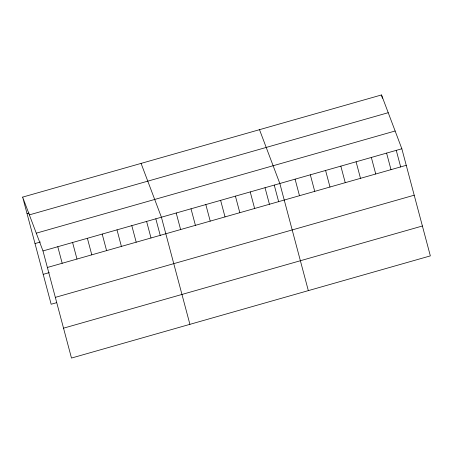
<?xml version="1.0" encoding="UTF-8"?>
<svg xmlns="http://www.w3.org/2000/svg" width="453" height="453" viewBox="0 0 453 453"><rect width="100%" height="100%" fill="white"/><g stroke="black" fill="none" stroke-linecap="round" stroke-linejoin="round"><path stroke-width="0.68" d="M22.65 197.112L381.517 94.943L401.845 148.765L430.35 255.888L71.483 358.057L42.984 250.934L22.65 197.112L51.155 304.235L56.534 302.7M27.05 213.657L29.071 213.08M29.36 214.875L388.227 112.701M36.274 233.176L395.135 131.002M35.006 243.55L40.391 242.015M42.984 250.934L401.845 148.765M47.384 267.48L406.25 165.311M43.199 274.342L49.258 272.621M55.34 297.372L414.201 195.203M63.533 328.17L422.394 225.996M259.501 129.677L279.835 183.505L308.334 290.628M141.076 163.397L161.41 217.219L189.909 324.342M381.517 94.943L382.394 98.25M396.262 150.356L400.701 167.038M386.596 153.108L390.996 169.654M371.341 157.451L375.747 173.997M356.092 161.795L360.492 178.335M340.837 166.132L345.243 182.678M325.588 170.475L329.988 187.021M310.333 174.818L314.739 191.364M295.084 179.161L299.484 195.707M274.246 185.096L278.686 201.778M265.028 187.718L269.433 204.263M250.226 191.93L254.626 208.476M235.424 196.149L239.824 212.695M220.622 200.362L225.022 216.908M205.815 204.575L210.22 221.121M191.013 208.793L195.413 225.334M176.211 213.006L180.611 229.552M155.821 218.81L160.26 235.492M146.602 221.432L151.008 237.978M131.8 225.651L136.2 242.196M116.999 229.864L121.398 246.409M102.197 234.076L106.597 250.622M87.389 238.295L91.795 254.835M72.588 242.508L76.987 259.054M57.786 246.721L62.186 263.267"/></g></svg>
